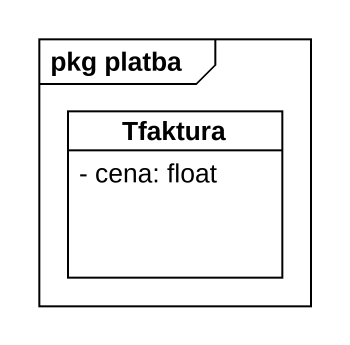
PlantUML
@startuml
mainframe pkg platba
hide circle
hide empty members
skinparam classAttributeIconSize 0
class Tfaktura {
  - cena: float
}
@enduml
